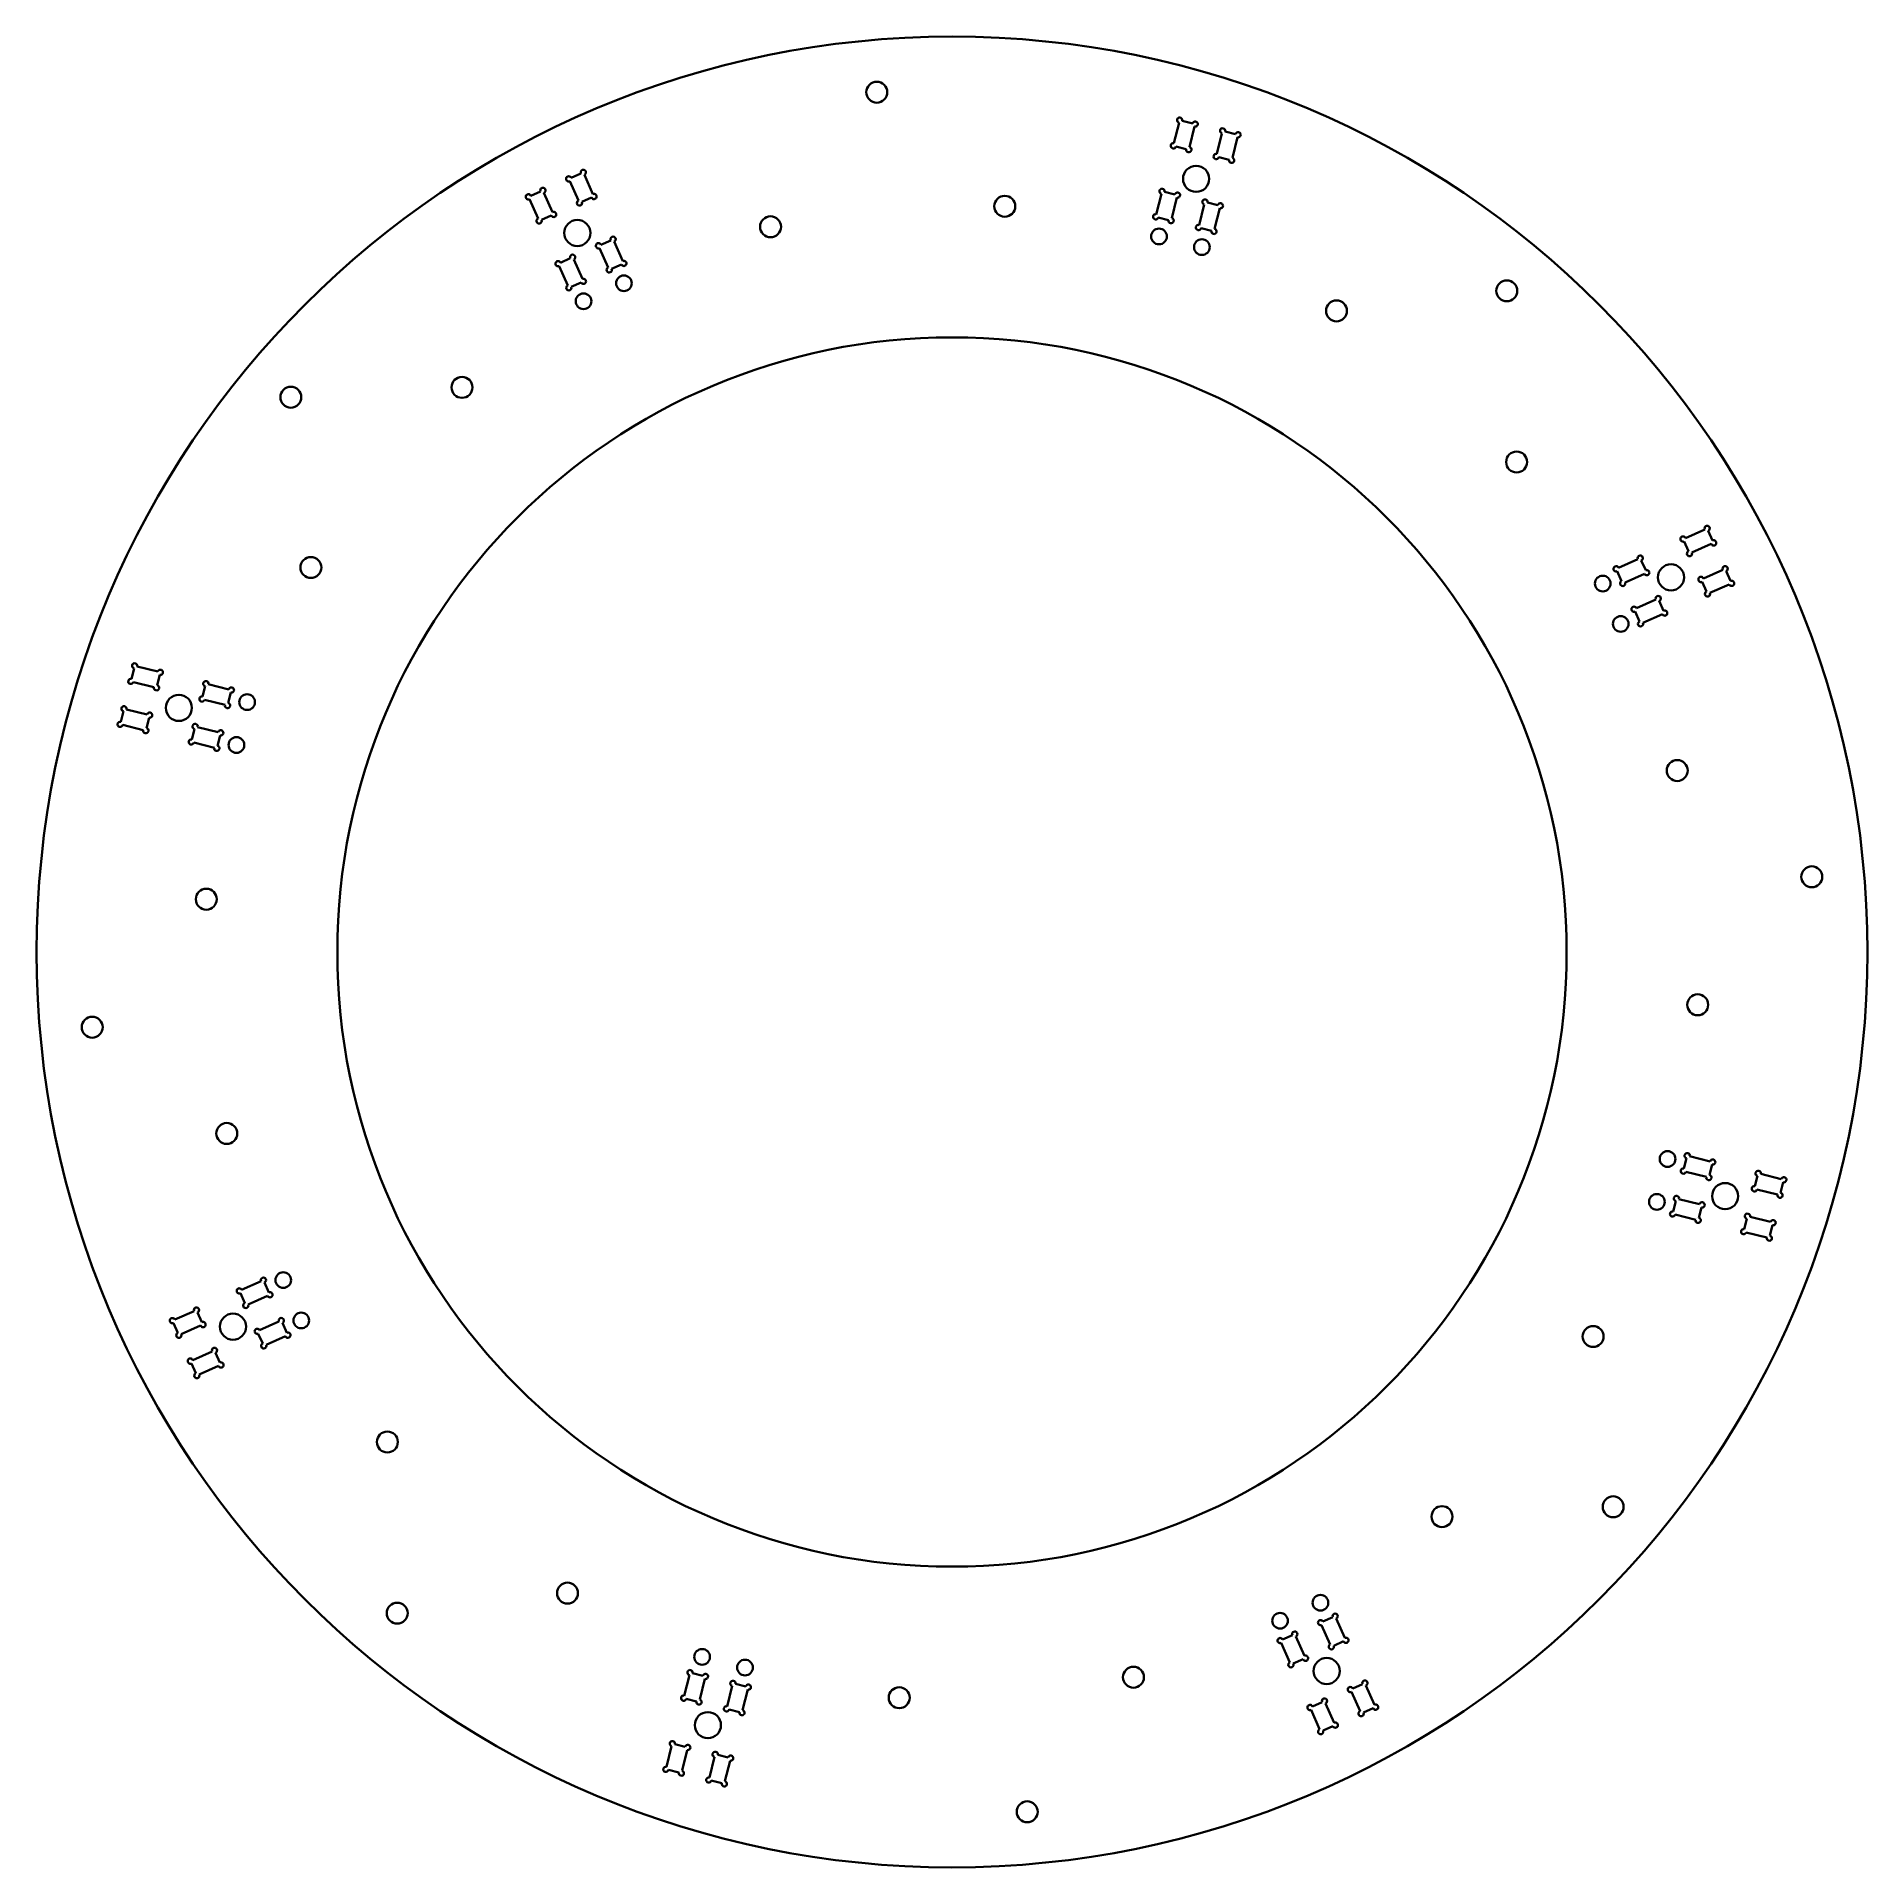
# Model space of a CAD drawing. Extents: x -70 to 280, y -26 to 324.
import ezdxf

# ---------------------------------------------------------------- set-up
doc = ezdxf.new("R2010")
doc.units = 0

msp = doc.modelspace()

# ---------------------------------------------------------------- linework, layer by layer
at = {"color": 7, "lineweight": 35, "ltscale": 0.10125}
for p, q in [((148.415482, 307.037292), (147.43631, 303.107452)), ((151.375, 306.299927), (150.395844, 302.370056)), ((156.614807, 304.994385), (155.635635, 301.064514)), ((159.574326, 304.256958), (158.595154, 300.327118)), ((31.927872, 295.84964), (33.57457, 292.149536)), ((34.714386, 297.089752), (36.361084, 293.389648)), ((24.20787, 292.41394), (25.854568, 288.713806)), ((26.994385, 293.654053), (28.641083, 289.953918)), ((145.030731, 293.452637), (144.051559, 289.522766)), ((147.990234, 292.71524), (147.011078, 288.7854)), ((156.18956, 290.672302), (155.210403, 286.742432)), ((40.406677, 284.299194), (42.053371, 280.599091)), ((32.686668, 280.863525), (34.333366, 277.163391)), ((37.620163, 283.059113), (39.266861, 279.359009)), ((29.900162, 279.623413), (31.54686, 275.923279)), ((248.91394, 229.29213), (245.213821, 227.645432)), ((250.154053, 226.505615), (246.453934, 224.858917)), ((236.123413, 223.599838), (232.423279, 221.95314)), ((237.36351, 220.813324), (233.663391, 219.166626)), ((252.34964, 221.572128), (248.649521, 219.92543)), ((253.589752, 218.785614), (249.889633, 217.138916)), ((239.559113, 215.879837), (235.858994, 214.233139)), ((240.79921, 213.093323), (237.099091, 211.446625)), ((-50.756973, 203.074326), (-46.827118, 202.095154)), ((-51.49437, 200.114807), (-47.564514, 199.135635)), ((-37.172302, 199.68956), (-33.242447, 198.710403)), ((-37.909683, 196.730042), (-33.979843, 195.750885)), ((-52.799911, 194.875), (-48.870056, 193.895844)), ((-53.537308, 191.915482), (-49.607452, 190.93631)), ((-39.21524, 191.490234), (-35.285385, 190.511078)), ((-39.952637, 188.530731), (-36.022781, 187.551559)), ((249.952637, 108.469276), (246.022781, 109.448441)), ((249.21524, 105.509758), (245.285385, 106.488922)), ((263.537292, 105.084518), (259.607452, 106.063683)), ((262.799927, 102.125), (258.870056, 103.104164)), ((247.172302, 97.31044), (243.242447, 98.289597)), ((247.909683, 100.269958), (243.979843, 101.249115)), ((260.756958, 93.925674), (256.827118, 94.904846)), ((261.494385, 96.885201), (257.564514, 97.864365)), ((-30.79921, 83.906677), (-27.099091, 85.553375)), ((-29.559113, 81.120163), (-25.858994, 82.766861)), ((-43.589752, 78.214386), (-39.889633, 79.861084)), ((-42.34964, 75.427872), (-38.649521, 77.07457)), ((-27.36351, 76.186668), (-23.663391, 77.833366)), ((-26.123413, 73.400162), (-22.423286, 75.04686)), ((-40.154053, 70.494385), (-36.453934, 72.141083)), ((-38.91394, 67.70787), (-35.213821, 69.354568)), ((180.099838, 17.376587), (178.45314, 21.076714)), ((172.379837, 13.940887), (170.733139, 17.641006)), ((177.313324, 16.13649), (175.666626, 19.836609)), ((169.593323, 12.70079), (167.946625, 16.400909)), ((53.810436, 6.327698), (54.789597, 10.257553)), ((56.769955, 5.590317), (57.749115, 9.520157)), ((62.009758, 4.28476), (62.988922, 8.214615)), ((64.969276, 3.547363), (65.948441, 7.477219)), ((183.005615, 3.345947), (181.358917, 7.046066)), ((185.79213, 4.58606), (184.145432, 8.286179)), ((175.285614, -0.089752), (173.638916, 3.610367)), ((178.072128, 1.15036), (176.42543, 4.850479)), ((50.425678, -7.256973), (51.404842, -3.327118)), ((53.385201, -7.99437), (54.364361, -4.064514)), ((58.625004, -9.299911), (59.604164, -5.370056)), ((61.584522, -10.037308), (62.563683, -6.107452))]:
    msp.add_line(p, q, dxfattribs=at)
at = {"color": 7, "lineweight": 35, "ltscale": 0.05125}
for p, q in [((149.02153, 307.401611), (151.010712, 306.905945)), ((157.220856, 305.358643), (159.210037, 304.863037)), ((147.800598, 302.501404), (149.78978, 302.005798)), ((155.999924, 300.458466), (157.989105, 299.96283)), ((34.054283, 297.343262), (32.181381, 296.509766)), ((26.334282, 293.907562), (24.46138, 293.074036)), ((36.107574, 292.729553), (34.234673, 291.895996)), ((145.63678, 293.816895), (147.625961, 293.321289)), ((153.83609, 291.773987), (155.825287, 291.278351)), ((28.387573, 289.293823), (26.514671, 288.460327)), ((144.415848, 288.916748), (146.405029, 288.421082)), ((39.746574, 284.552734), (37.873672, 283.719208)), ((152.615173, 286.873779), (154.604355, 286.378174)), ((32.026573, 281.117004), (30.153671, 280.283508)), ((34.079857, 276.503296), (32.206963, 275.669769)), ((41.799862, 279.938995), (39.926964, 279.105469)), ((250.407562, 227.16571), (249.574051, 229.03862)), ((245.793823, 225.112427), (244.960312, 226.985321)), ((233.003296, 219.420135), (232.169769, 221.29303)), ((237.61702, 221.473419), (236.783508, 223.346329)), ((253.843262, 219.445709), (253.00975, 221.318619)), ((249.229538, 217.392426), (248.396011, 219.26532)), ((236.438995, 211.700134), (235.605484, 213.573029)), ((241.052719, 213.753418), (240.219208, 215.626328)), ((-51.858643, 200.720856), (-51.363022, 202.710037)), ((-46.958466, 199.499924), (-46.462845, 201.489105)), ((-38.273972, 197.33609), (-37.778351, 199.325287)), ((-33.373779, 196.115173), (-32.878159, 198.104355)), ((-53.901596, 192.52153), (-53.40596, 194.510712)), ((-49.001404, 191.300598), (-48.505783, 193.28978)), ((-40.31691, 189.13678), (-39.821289, 191.125961)), ((-35.416733, 187.915848), (-34.921097, 189.905029)), ((245.416733, 109.084152), (244.921097, 107.094971)), ((250.31691, 107.863228), (249.821289, 105.874039)), ((259.001404, 105.699402), (258.505798, 103.71022)), ((263.901611, 104.47847), (263.405945, 102.489288)), ((243.373779, 100.884834), (242.878159, 98.895645)), ((248.273972, 99.663902), (247.778351, 97.674721)), ((256.958466, 97.500076), (256.46283, 95.510895)), ((261.858643, 96.279144), (261.363037, 94.289963)), ((-26.438995, 85.299866), (-25.605484, 83.426964)), ((-31.052719, 83.246574), (-30.219208, 81.373672)), ((-43.843262, 77.554283), (-43.00975, 75.681381)), ((-39.229538, 79.607574), (-38.396011, 77.734673)), ((-23.003296, 77.579857), (-22.169777, 75.706963)), ((-27.61702, 75.526573), (-26.783508, 73.653671)), ((-35.793823, 71.887573), (-34.960312, 70.014671)), ((-40.407562, 69.834282), (-39.574051, 67.96138)), ((175.920135, 20.496704), (177.79303, 21.330223)), ((168.200134, 17.061005), (170.073029, 17.894516)), ((177.973419, 15.88298), (179.846329, 16.716492)), ((57.384834, 10.126221), (55.395649, 10.621841)), ((170.253418, 12.447281), (172.126328, 13.280792)), ((65.584152, 8.083267), (63.594971, 8.578903)), ((181.612427, 7.706177), (183.485321, 8.539688)), ((56.163902, 5.226028), (54.174721, 5.721649)), ((64.363228, 3.18309), (62.374043, 3.678711)), ((173.892426, 4.270462), (175.76532, 5.103989)), ((183.66571, 3.092438), (185.53862, 3.925949)), ((175.945709, -0.343262), (177.818619, 0.49025)), ((54.000076, -3.458466), (52.010895, -2.962845)), ((62.199402, -5.501404), (60.210217, -5.005783)), ((52.779148, -8.358643), (50.789963, -7.863022)), ((60.97847, -10.401596), (58.989285, -9.90596))]:
    msp.add_line(p, q, dxfattribs=at)
at = {"color": 7, "lineweight": 35, "ltscale": 0.101249}
msp.add_line((153.230042, 291.409668), (152.250885, 287.479858), dxfattribs=at)
at = {"color": 7, "lineweight": 35}
for centre, radius in [((105, 148.5), 175), ((90.619301, 312.872131), 2), ((151.667877, 296.307678), 2.5), ((115.087021, 291.065125), 2), ((33.37458, 285.958374), 2.5), ((70.310059, 287.147644), 2), ((144.570282, 285.296997), 1.5), ((152.769623, 283.254059), 1.5), ((42.276321, 276.347443), 1.5), ((211.059967, 274.897339), 2), ((34.55632, 272.911743), 1.5), ((178.509186, 271.068176), 2), ((105, 148.5), 117.5), ((-21.397331, 254.559967), 2), ((11.32383, 256.441376), 2), ((212.941376, 242.176178), 2), ((-17.568192, 222.009186), 2), ((242.458359, 220.125427), 2.5), ((229.411743, 218.94368), 1.5), ((232.847443, 211.223679), 1.5), ((-42.807678, 195.167877), 2.5), ((-29.754059, 196.269623), 1.5), ((-31.797012, 188.070282), 1.5), ((243.647644, 183.189941), 2), ((269.372131, 162.880692), 2), ((-37.565125, 158.587021), 2), ((247.565125, 138.412979), 2), ((-59.372131, 134.119308), 2), ((-33.647644, 113.810059), 2), ((241.797012, 108.92971), 1.5), ((239.754059, 100.730385), 1.5), ((252.807678, 101.832123), 2.5), ((-22.847443, 85.776321), 1.5), ((-32.458359, 76.87458), 2.5), ((-19.411743, 78.05632), 1.5), ((227.568192, 74.990807), 2), ((-2.941368, 54.82383), 2), ((198.676178, 40.558632), 2), ((231.397339, 42.440041), 2), ((31.490807, 25.931808), 2), ((175.44368, 24.088257), 1.5), ((-1.059959, 22.102669), 2), ((167.723679, 20.652557), 1.5), ((57.230385, 13.745941), 1.5), ((65.42971, 11.702988), 1.5), ((139.689941, 9.852356), 2), ((176.625427, 11.041641), 2.5), ((94.912979, 5.934875), 2), ((58.332119, 0.692322), 2.5), ((119.380699, -15.872131), 2)]:
    msp.add_circle(centre, radius, dxfattribs=at)
for centre, start, end in [((148.536362, 307.522461), 346.009069, 256.009065), ((151.49588, 306.785095), 256.009065, 166.009073), ((156.735687, 305.479553), 346.009069, 256.009065), ((159.695206, 304.742126), 256.009065, 166.009073), ((147.31543, 302.622284), 76.00907, 346.009069), ((150.274948, 301.884888), 166.009073, 76.00907), ((155.514755, 300.579346), 76.00907, 346.009069), ((34.511086, 297.54657), 293.990935, 203.990925), ((158.474274, 299.841949), 166.009073, 76.00907), ((26.791084, 294.11084), 293.990935, 203.990925), ((31.724579, 296.306458), 23.990932, 293.990935), ((145.151611, 293.937805), 346.009069, 256.009065), ((24.004578, 292.870728), 23.990932, 293.990935), ((33.77787, 291.692719), 113.990933, 23.990932), ((36.564377, 292.932831), 203.990925, 113.990933), ((148.11113, 293.200409), 256.009065, 166.009073), ((153.350922, 291.894836), 346.009069, 256.009065), ((156.310455, 291.157471), 256.009065, 166.009073), ((26.057869, 288.257019), 113.990933, 23.990932), ((28.844376, 289.497131), 203.990925, 113.990933), ((143.930679, 289.037598), 76.00907, 346.009069), ((146.890198, 288.300232), 166.009073, 76.00907), ((152.130005, 286.99469), 76.00907, 346.009069), ((37.41687, 283.51593), 23.990932, 293.990935), ((40.203377, 284.756012), 293.990935, 203.990925), ((155.089523, 286.257263), 166.009073, 76.00907), ((29.696861, 280.0802), 23.990932, 293.990935), ((32.483376, 281.320313), 293.990935, 203.990925), ((42.256668, 280.142273), 203.990925, 113.990933), ((34.536667, 276.706604), 203.990925, 113.990933), ((39.470154, 278.902191), 113.990933, 23.990932), ((31.750153, 275.466492), 113.990933, 23.990932), ((244.757019, 227.442139), 23.990932, 293.990935), ((249.370743, 229.495422), 293.990935, 203.990925), ((236.580215, 223.803131), 293.990935, 203.990925), ((245.997131, 224.655624), 113.990933, 23.990932), ((250.610855, 226.708923), 203.990925, 113.990933), ((231.966492, 221.749847), 23.990932, 293.990935), ((237.820313, 221.016632), 203.990925, 113.990933), ((252.806458, 221.775421), 293.990935, 203.990925), ((233.206589, 218.963333), 113.990933, 23.990932), ((248.192719, 219.722137), 23.990932, 293.990935), ((249.432831, 216.935623), 113.990933, 23.990932), ((254.046555, 218.988922), 203.990925, 113.990933), ((235.402191, 214.029846), 23.990932, 293.990935), ((240.015915, 216.08313), 293.990935, 203.990925), ((241.256012, 213.296631), 203.990925, 113.990933), ((236.642288, 211.243332), 113.990933, 23.990932), ((-51.242142, 203.195206), 346.009069, 256.009065), ((-51.979538, 200.235687), 76.00907, 346.009069), ((-46.341949, 201.974274), 256.009065, 166.009073), ((-37.657471, 199.810455), 346.009069, 256.009065), ((-47.079346, 199.014755), 166.009073, 76.00907), ((-38.394852, 196.850922), 76.00907, 346.009069), ((-33.494675, 195.630005), 166.009073, 76.00907), ((-32.757278, 198.589523), 256.009065, 166.009073), ((-54.022476, 192.036362), 76.00907, 346.009069), ((-53.28508, 194.99588), 346.009069, 256.009065), ((-48.384903, 193.774948), 256.009065, 166.009073), ((-49.122284, 190.81543), 166.009073, 76.00907), ((-40.437805, 188.651611), 76.00907, 346.009069), ((-39.700409, 191.61113), 346.009069, 256.009065), ((-34.800217, 190.390198), 256.009065, 166.009073), ((-35.537613, 187.430679), 166.009073, 76.00907), ((245.537613, 109.569321), 346.009069, 256.009065), ((250.437805, 108.348389), 256.009065, 166.009073), ((244.800217, 106.609802), 76.00907, 346.009069), ((249.700409, 105.38887), 166.009073, 76.00907), ((259.122284, 106.18457), 346.009069, 256.009065), ((264.022461, 104.963638), 256.009065, 166.009073), ((243.494675, 101.370003), 346.009069, 256.009065), ((258.384888, 103.225052), 76.00907, 346.009069), ((263.285095, 102.00412), 166.009073, 76.00907), ((242.757278, 98.410477), 76.00907, 346.009069), ((248.394852, 100.149071), 256.009065, 166.009073), ((257.079346, 97.985245), 346.009069, 256.009065), ((247.657471, 97.189552), 166.009073, 76.00907), ((256.341949, 95.025726), 76.00907, 346.009069), ((261.979553, 96.764313), 256.009065, 166.009073), ((261.242126, 93.804794), 166.009073, 76.00907), ((-31.256012, 83.703377), 23.990932, 293.990935), ((-26.642288, 85.756668), 293.990935, 203.990925), ((-39.432831, 80.064377), 293.990935, 203.990925), ((-30.015915, 80.91687), 113.990933, 23.990932), ((-25.402191, 82.970154), 203.990925, 113.990933), ((-44.046555, 78.011086), 23.990932, 293.990935), ((-38.192719, 77.27787), 203.990925, 113.990933), ((-23.206589, 78.036667), 293.990935, 203.990925), ((-42.806458, 75.224579), 113.990933, 23.990932), ((-27.820313, 75.983376), 23.990932, 293.990935), ((-26.580215, 73.196861), 113.990933, 23.990932), ((-21.966484, 75.250153), 203.990925, 113.990933), ((-40.610855, 70.291084), 23.990932, 293.990935), ((-35.997131, 72.344376), 293.990935, 203.990925), ((-34.757019, 69.557869), 203.990925, 113.990933), ((-39.370743, 67.504578), 113.990933, 23.990932), ((178.249847, 21.533516), 293.990935, 203.990925), ((170.529846, 18.097809), 293.990935, 203.990925), ((175.463333, 20.293411), 23.990932, 293.990935), ((167.743332, 16.857712), 23.990932, 293.990935), ((177.516632, 15.679688), 113.990933, 23.990932), ((180.303131, 16.919785), 203.990925, 113.990933), ((54.91048, 10.742722), 346.009069, 256.009065), ((57.870003, 10.005325), 256.009065, 166.009073), ((169.796631, 12.243988), 113.990933, 23.990932), ((172.58313, 13.484085), 203.990925, 113.990933), ((63.109806, 8.699783), 346.009069, 256.009065), ((66.069321, 7.962387), 256.009065, 166.009073), ((181.155624, 7.502869), 23.990932, 293.990935), ((183.942139, 8.742981), 293.990935, 203.990925), ((53.689552, 5.842529), 76.00907, 346.009069), ((56.649071, 5.105148), 166.009073, 76.00907), ((61.888874, 3.799591), 76.00907, 346.009069), ((64.848389, 3.062195), 166.009073, 76.00907), ((173.435623, 4.067169), 23.990932, 293.990935), ((176.222137, 5.307281), 293.990935, 203.990925), ((185.995422, 4.129257), 203.990925, 113.990933), ((178.275421, 0.693542), 203.990925, 113.990933), ((183.208923, 2.889145), 113.990933, 23.990932), ((51.525726, -2.841949), 346.009069, 256.009065), ((54.485245, -3.579346), 256.009065, 166.009073), ((175.488922, -0.546555), 113.990933, 23.990932), ((59.725048, -4.884903), 346.009069, 256.009065), ((62.684566, -5.622284), 256.009065, 166.009073), ((50.304794, -7.742142), 76.00907, 346.009069), ((53.264317, -8.479538), 166.009073, 76.00907), ((58.50412, -9.78508), 76.00907, 346.009069), ((61.463638, -10.522476), 166.009073, 76.00907)]:
    msp.add_arc(centre, 0.5, start, end, dxfattribs=at)

doc.saveas('drawing.dxf')
